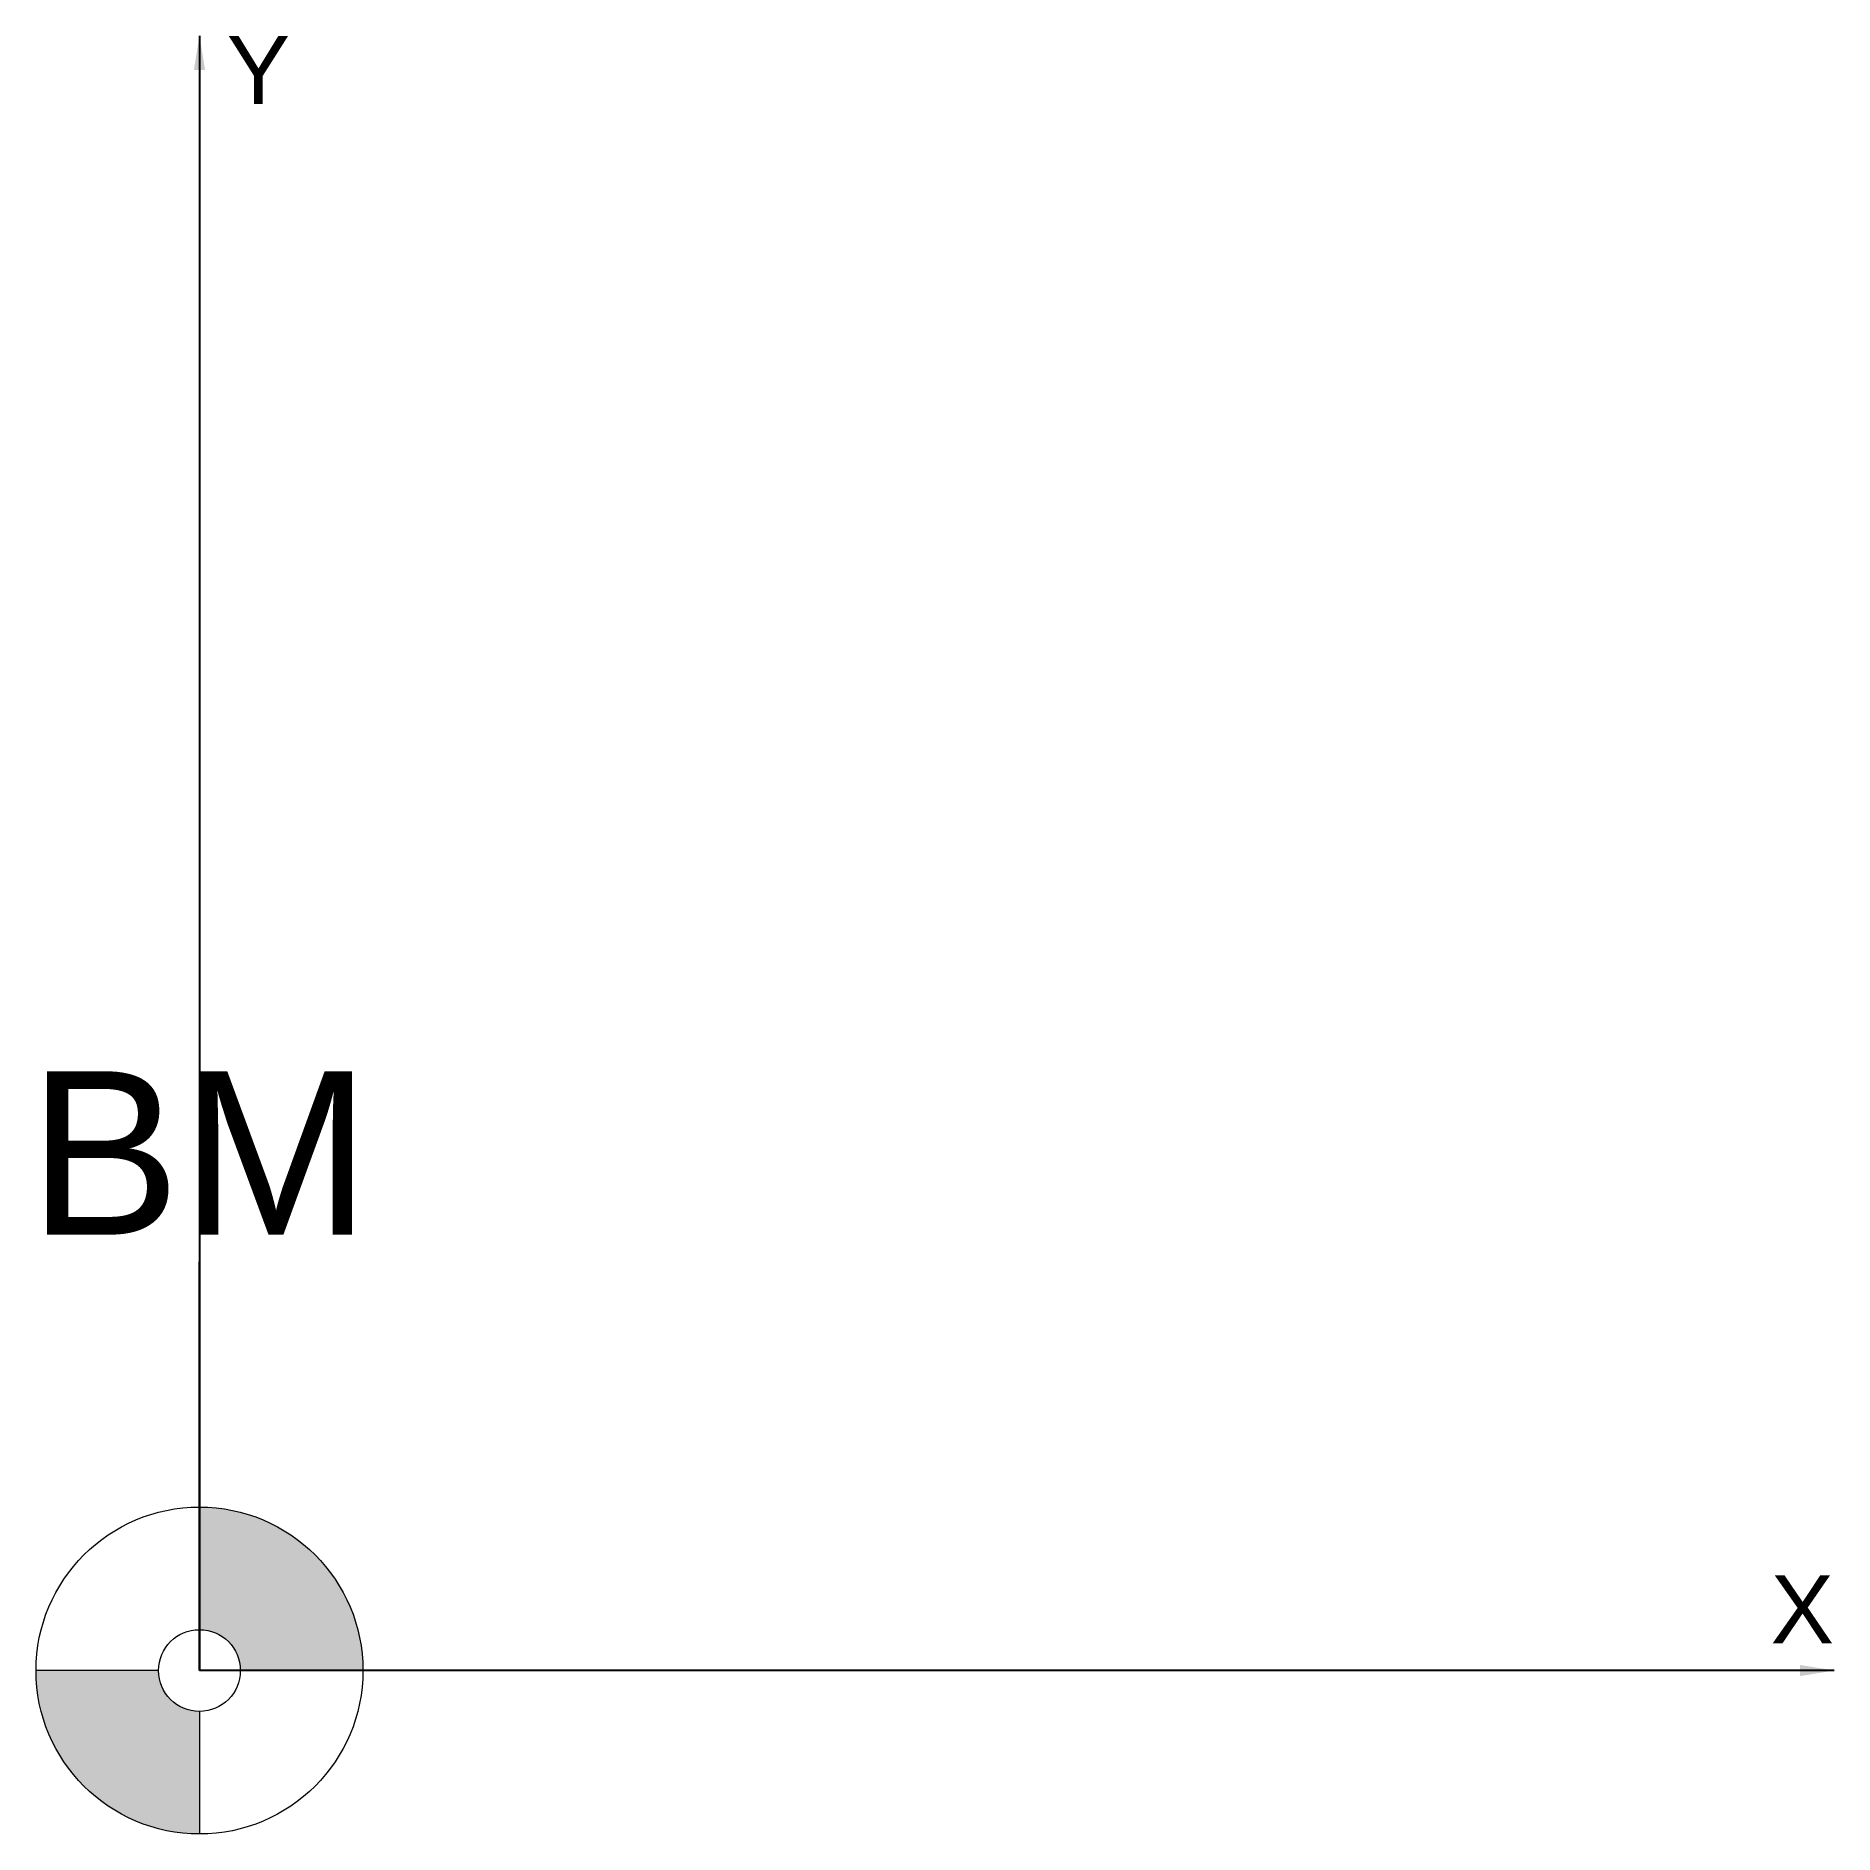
# Model space of a CAD drawing. Extents: x -12 to 120, y -12 to 120.
import ezdxf
from ezdxf.enums import TextEntityAlignment as Align

# ---------------------------------------------------------------- set-up
doc = ezdxf.new("R2010")
doc.units = 0
doc.layers.get('0').update_dxf_attribs({"lineweight": 25, "true_color": 0xffffff})
doc.layers.add('pt_layer ... Job ... Axis', color=16, linetype='Continuous', true_color=0x800000)
doc.layers.add('pt_layer ... Job ... Label', color=96, linetype='Continuous', lineweight=5, true_color=0x008000)
doc.layers.add('pt_layer ... Job ... Symbol', color=176, linetype='Continuous', lineweight=5, true_color=0x000080)
doc.styles.add('QCADDimTextStyle', font='txt')
doc.styles.add('textstyle23', font='Arial.ttf')
doc.styles.add('textstyle24', font='')
doc.styles.add('textstyle25', font='')
doc.styles.add('textstyle26', font='')
doc.styles.get('textstyle24').set_extended_font_data('Arial')
doc.styles.get('textstyle25').set_extended_font_data('Arial')
doc.styles.get('textstyle26').set_extended_font_data('Arial')
doc.dimstyles.new('QCADDimStyle', dxfattribs={"dimtxt": 2.5, "dimasz": 2.5, "dimexe": 1.25, "dimexo": 0.625, "dimtad": 1, "dimtoh": 1, "dimdec": 4, "dimzin": 0, "dimdsep": 46, "dimtxsty": 'QCADDimTextStyle', "dimcen": 0.09, "dimadec": 0, "dimazin": 0, "dimtfac": 1, "dimtdec": 4, "dimtofl": 0, "dimtmove": 0, "dimatfit": 3, "dimfxl": 1, "dimtolj": 1, "dimtzin": 0, "dimarcsym": 0})

# ---------------------------------------------------------------- blocks, each defined once
blk = doc.blocks.new('benchmark_symbol')
at = {"linetype": 'ByBlock', "lineweight": -2}
h = blk.add_hatch(color=0, dxfattribs=at)
edge = h.paths.add_edge_path(flags=0)
edge.add_arc((0, 0), 12, 180, 270)
edge.add_line((0, -12), (0, -3))
edge.add_arc((0, 0), 3, 180, 270, ccw=False)
edge.add_line((-3, 0), (-12, 0))
edge = h.paths.add_edge_path(flags=0)
edge.add_arc((0, 0), 12, 0, 90)
edge.add_line((0, 12), (0, 3))
edge.add_arc((0, 0), 3, 0, 90, ccw=False)
edge.add_line((3, 0), (12, 0))
at = {"color": 0, "linetype": 'ByBlock', "lineweight": -2}
for p, q in [((0, 12), (0, 3)), ((0, 12), (0, 3)), ((-3, 0), (-12, 0)), ((12, 0), (3, 0)), ((0, -3), (0, -12))]:
    blk.add_line(p, q, dxfattribs=at)
for radius in [12, 3]:
    blk.add_circle((0, 0), radius, dxfattribs=at)
at = {"style": 'textstyle23'}
blk.add_attdef('label', text='', height=12, dxfattribs=at).set_placement((0, 32), align=Align.CENTER)
blk = doc.blocks.new('benchmark_axis')
at = {"layer": 'pt_layer ... Job ... Axis', "color": 0, "linetype": 'ByBlock', "lineweight": -2, "style": 'textstyle25'}
blk.add_text('Y', height=5, dxfattribs=at).set_placement((2, 120), align=Align.TOP_LEFT)
at = {"layer": 'pt_layer ... Job ... Axis', "color": 0, "linetype": 'ByBlock', "lineweight": -2, "style": 'textstyle24'}
blk.add_text('X', height=5, dxfattribs=at).set_placement((120, 2), align=Align.RIGHT)
at = {"layer": 'pt_layer ... Job ... Axis', "color": 0, "linetype": 'ByBlock', "lineweight": -2}
for points in [[(0, 120), (0, 0)], [(120, 0), (0, 0)]]:
    blk.add_leader(points, dimstyle='QCADDimStyle', dxfattribs=at)

msp = doc.modelspace()

# ---------------------------------------------------------------- block references
at = {"layer": 'pt_layer ... Job ... Axis'}
msp.add_blockref('benchmark_axis', (0, 0), dxfattribs=at)
at = {"layer": 'pt_layer ... Job ... Symbol'}
ref = msp.add_blockref('benchmark_symbol', (0, 0), dxfattribs=at)
ref.add_attrib('label', 'BM', dxfattribs={"layer": 'pt_layer ... Job ... Label', "height": 12, "style": 'textstyle26'}).set_placement((0, 32), align=Align.CENTER)

# ---------------------------------------------------------------- leaders
at = {"layer": 'pt_layer ... Job ... Label', "has_arrowhead": 0}
msp.add_leader([(0, 0), (0, 30)], dimstyle='QCADDimStyle', dxfattribs=at)

doc.saveas('drawing.dxf')
